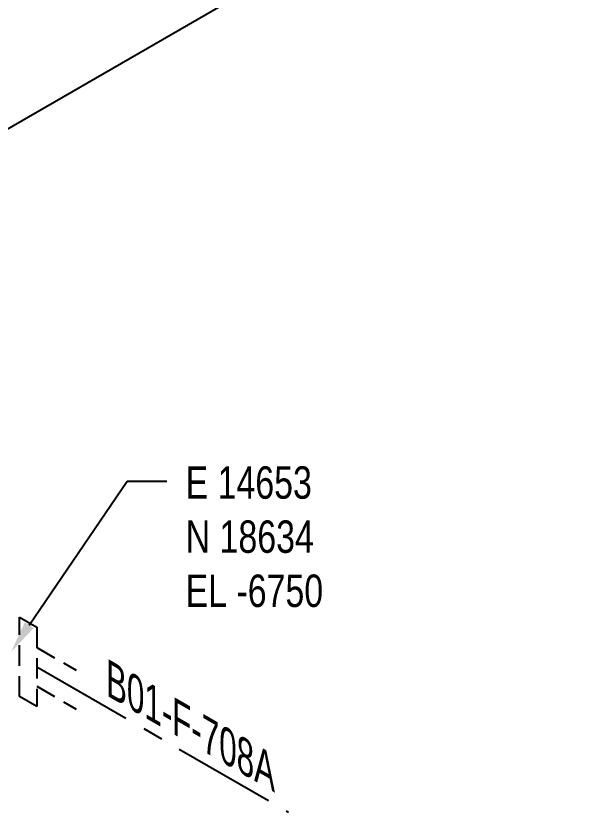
# Model space of a CAD drawing. Header units: millimetres. Extents: x 0 to 594, y 0 to 420.
# Drawn here: x 195.8 to 239.3, y 121.1 to 182.6 of the extents above; entities that cross this region are included whole.
import ezdxf
from ezdxf import colors
from ezdxf.entities.mleader import LeaderData, LeaderLine
from ezdxf.math import Vec2, Vec3

# ---------------------------------------------------------------- set-up
doc = ezdxf.new("R2010")
doc.units = ezdxf.units.MM
doc.header["$LTSCALE"] = 0.25
doc.linetypes.add('CENTER', pattern=[50.8, 31.75, -6.35, 6.35, -6.35])
doc.linetypes.add('DASHED2', pattern=[9.525, 6.35, -3.175])
for name, color, linetype in [('기기', 6, 'Continuous'), ('연속', 7, 'DASHED2'), ('열 추적 선', 7, 'CENTER'), ('주석', 7, 'Continuous'), ('치수', 1, 'Continuous')]:
    doc.layers.add(name, color=color, linetype=linetype)
doc.styles.add('AdskIsoMetric', font='arial.ttf', dxfattribs={"width": 0.8, "height": 2.5})
doc.styles.add('AdskIsoMetric-30', font='arial.ttf', dxfattribs={"width": 0.8, "height": 2.5})
doc.styles.add('MtXpl_', font='')
doc.styles.get("Standard").update_dxf_attribs({"font": 'arial.ttf'})
doc.styles.get('MtXpl_').set_extended_font_data('Gulim')
doc.dimstyles.new('AdskIsoMetric', dxfattribs={"dimtxt": 2.5, "dimasz": 2.5, "dimexe": 1, "dimexo": 2, "dimgap": 0.8, "dimtad": 1, "dimdec": 0, "dimrnd": 1, "dimzin": 0, "dimdsep": 46, "dimtxsty": 'AdskIsoMetric', "dimcen": 0, "dimclrt": 7, "dimadec": 0, "dimazin": 0, "dimtfac": 1, "dimtdec": 0, "dimtmove": 1, "dimatfit": 3, "dimfxl": 0, "dimfrac": 2, "dimtolj": 1, "dimtzin": 0, "dimarcsym": 0})

# ---------------------------------------------------------------- blocks, each defined once
blk = doc.blocks.new('*D27')
at = {"layer": 'Defpoints', "color": 0}
for p in [(282.205, 239.062), (147.396, 161.23), (160.386, 153.73)]:
    blk.add_point(p, dxfattribs=at)
at = {"layer": '치수', "color": 0, "lineweight": -2}
for p, q in [((284.205, 237.907), (296.195, 230.984)), ((293.03, 230.312), (162.551, 154.98))]:
    blk.add_line(p, q, dxfattribs=at)
at = {"layer": '치수', "color": 0}
for points in [[(292.822, 230.673), (293.239, 229.951), (295.195, 231.562)], [(162.343, 155.341), (162.76, 154.619), (160.386, 153.73)]]:
    blk.add_solid(points, dxfattribs=at)
at = {"layer": '치수', "color": 7, "insert": (225.525, 193.954), "char_height": 2.5, "attachment_point": 5, "rotation": 30, "style": 'AdskIsoMetric-30'}
blk.add_mtext('\\A1;994', dxfattribs=at)

msp = doc.modelspace()

# ---------------------------------------------------------------- linework, layer by layer
at = {"color": 0, "linetype": 'ByBlock', "lineweight": -2, "extrusion": (-0.707107, -0.408248, -0.57735)}
msp.add_line((196.123, 136.159), (197.448, 135.394), dxfattribs=at)
at = {"layer": '연속', "extrusion": (-0.707107, -0.408248, -0.57735)}
for p, q in [((196.123, 130.035), (196.123, 136.159)), ((197.448, 135.394), (197.448, 129.27)), ((197.448, 129.27), (196.123, 130.035))]:
    msp.add_line(p, q, dxfattribs=at)
at = {"layer": '연속'}
for p, q in [((197.448, 133.832), (200.495, 132.073)), ((197.448, 130.832), (200.495, 129.073))]:
    msp.add_line(p, q, dxfattribs=at)
at = {"layer": '열 추적 선', "color": 1}
msp.add_line((197.448, 132.332), (216.861, 121.124), dxfattribs=at)

# ---------------------------------------------------------------- texts
at = {"layer": '기기', "style": 'AdskIsoMetric-30', "oblique": 330, "width": 0.8}
msp.add_text('B01-F-708A', height=2.5, rotation=330, dxfattribs=at).set_placement((202.789, 130.147))
at = {"layer": '주석', "style": 'MtXpl_', "width": 0.8}
for s, p in [('E 14653', (208.928, 145.306)), ('N 18634', (208.936, 141.13)), ('EL -6750', (208.928, 136.953))]:
    msp.add_text(s, height=2.5, dxfattribs=at).set_placement(p)

# ---------------------------------------------------------------- dimensions: what is measured, and where the dimension line sits
at = {"layer": '치수'}
dim = msp.add_linear_dim(base=(160.386, 153.73), p1=(282.205, 239.062), p2=(147.396, 161.23), angle=210, text='994', dimstyle='AdskIsoMetric', override={"dimtad": 0, "dimlfac": 6.383959, "dimtxsty": 'AdskIsoMetric-30', "dimse1": 0, "dimse2": 1, "dimsd1": 0, "dimsd2": 0, "dimtmove": 1}, dxfattribs=at)
dim.commit()
dim.dimension.update_dxf_attribs({"geometry": '*D27', "text_midpoint": (225.525, 193.954), "dimtype": 160})

# ---------------------------------------------------------------- leaders
at = {"layer": '주석'}
ml = msp.add_multileader_mtext('Standard', dxfattribs=at)
ml.set_content('')
ml.set_leader_properties()
ml.build(insert=Vec2(0, 0))
ml.multileader.update_dxf_attribs({"dogleg_length": 3.062, "arrow_head_size": 2.5})
ctx = ml.context
ctx.base_point, ctx.arrow_head_size, ctx.plane_origin = Vec3(207.478, 146.667), 2.5, Vec3(23.416, -13.519)
notes = []
notes.append((ctx, [(0, (1, 1, 0), (204.416, 146.667), (1, 0), 3.062, [(0, [(195.46, 133.48)], 0, [])])]))
ctx.mtext, ml.multileader.dxf.content_type = None, 0
for ctx, leaders in notes:
    for number, flags, end, landing, length, lines in leaders:
        leader = LeaderData()
        leader.index, (leader.has_last_leader_line, leader.has_dogleg_vector, leader.attachment_direction) = number, flags
        leader.last_leader_point, leader.dogleg_vector, leader.dogleg_length = Vec3(end), Vec3(landing), length
        for number, points, colour, breaks in lines:
            line = LeaderLine()
            line.index, line.vertices, line.color, line.breaks = number, Vec3.list(points), colors.encode_raw_color(colour), breaks
            leader.lines.append(line)
        ctx.leaders.append(leader)

doc.saveas('drawing.dxf')
